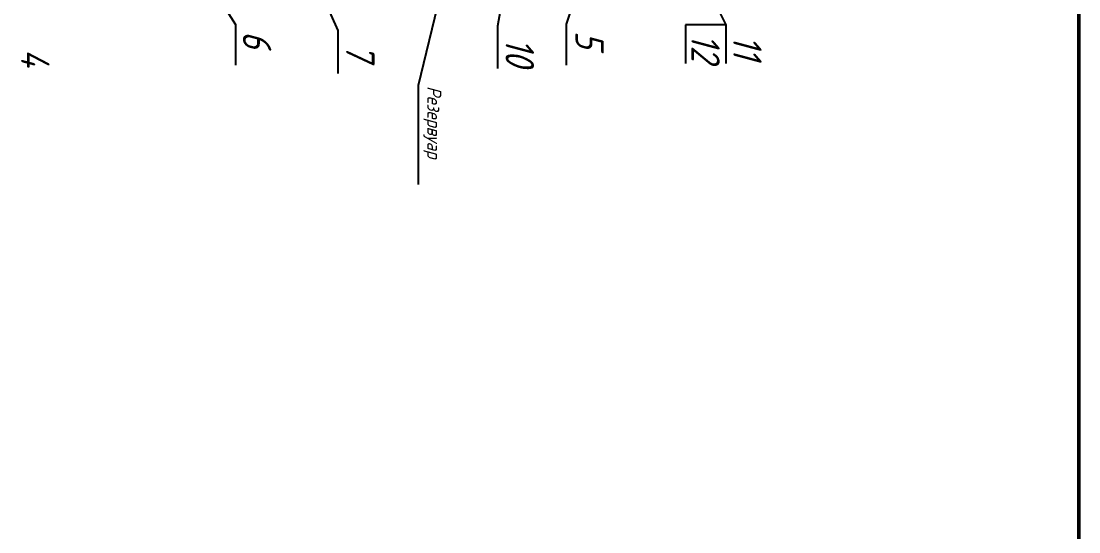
# Model space of a CAD drawing. Header units: inches. Extents: x 5611 to 9158, y -1675 to 1870.
# Drawn here: x 8503.7 to 8688.2, y -1383.8 to -1294.7 of the extents above; entities that cross this region are included whole.
import ezdxf

# ---------------------------------------------------------------- set-up
doc = ezdxf.new("R2010")
doc.units = ezdxf.units.IN
doc.header["$LTSCALE"] = 0.7
doc.header["$MEASUREMENT"] = 0
doc.styles.get("Standard").update_dxf_attribs({"font": 'romand.shx', "width": 0.8, "oblique": 15, "height": 3.5})

msp = doc.modelspace()

# ---------------------------------------------------------------- linework, layer by layer
at = {"lineweight": 50}
msp.add_line((8688.23, -1140.99), (8688.23, -1543.33), dxfattribs=at)
at = {"lineweight": 25}
for p, q in [((8534.24, -1241.58), (8559, -1296.36)), ((8510.62, -1246.5), (8541.12, -1295.32)), ((8592.47, -1263.56), (8586.85, -1295.62)), ((8612.74, -1267.48), (8626.68, -1295.39)), ((8606.8, -1271.05), (8598.8, -1295.24)), ((8579.72, -1278.21), (8572.98, -1305.94)), ((8541.12, -1295.32), (8541.12, -1302.39)), ((8559, -1296.36), (8559, -1303.87)), ((8586.85, -1295.62), (8586.85, -1302.99)), ((8598.8, -1295.24), (8598.8, -1302.4)), ((8619.61, -1295.39), (8619.61, -1302.12)), ((8626.68, -1295.39), (8619.61, -1295.39)), ((8626.68, -1295.39), (8626.68, -1302.12)), ((8572.98, -1305.94), (8572.98, -1323.23))]:
    msp.add_line(p, q, dxfattribs=at)

# ---------------------------------------------------------------- texts
at = {"lineweight": 30, "char_height": 4.95, "width": 22.4108, "attachment_point": 1, "rotation": 270}
for s, insert in [('6', (8547.36, -1296.44)), ('5', (8605.37, -1296.44)), ('10', (8593.19, -1297.66)), ('12', (8625.58, -1296.93)), ('11', (8632.89, -1297.17)), ('4', (8508.67, -1299.57)), ('7', (8565.37, -1298.66))]:
    msp.add_mtext(s, dxfattribs=dict(at, insert=insert))
at = {"lineweight": 25, "insert": (8577.03, -1306.04), "char_height": 2.475, "width": 43.201, "attachment_point": 1, "rotation": 270}
msp.add_mtext('Резервуар', dxfattribs=at)

doc.saveas('drawing.dxf')
